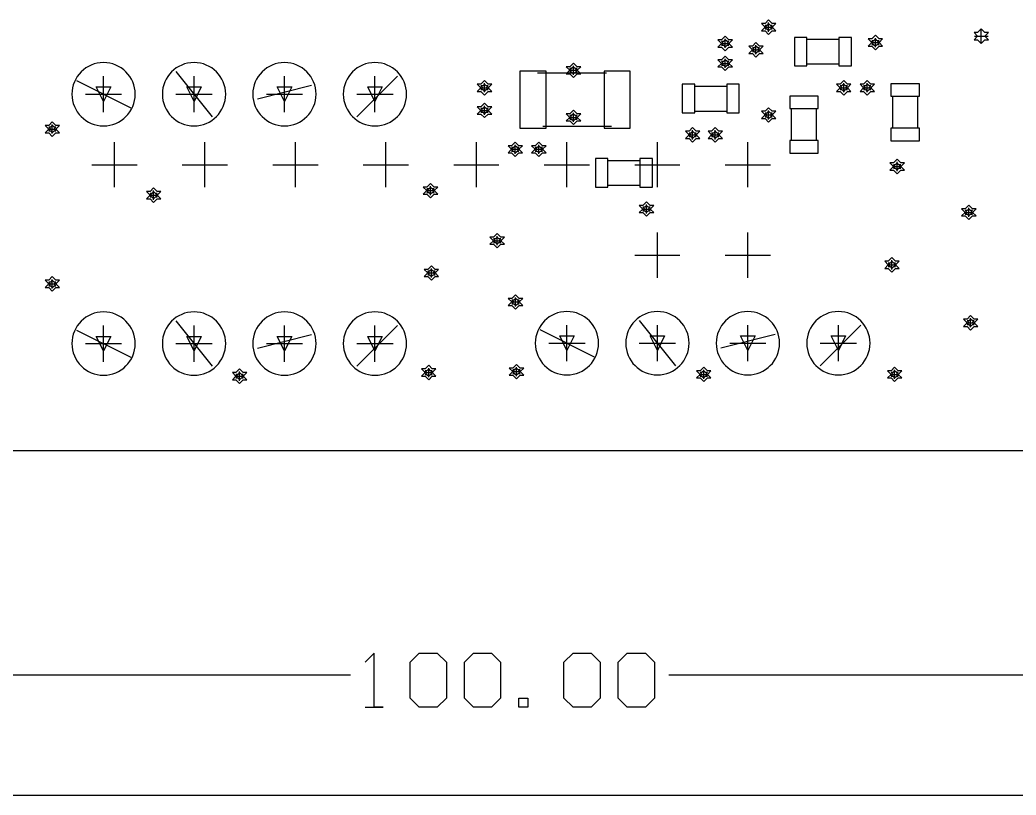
# Model space of a CAD drawing. Extents: x -1.38 to 3.87, y -2.67 to 0.8.
# Drawn here: x 0.526 to 1.627, y -2.629 to -1.772 of the extents above; entities that cross this region are included whole.
import ezdxf

# ---------------------------------------------------------------- set-up
doc = ezdxf.new("R2010")
doc.units = 0
doc.layers.get('0').update_dxf_attribs({"linetype": 'CONTINUOUS'})
for name, color, linetype in [('gd1', 1, 'CONTINUOUS'), ('gg1', 1, 'CONTINUOUS'), ('gm1', 6, 'CONTINUOUS'), ('gm8', 1, 'CONTINUOUS')]:
    doc.layers.add(name, color=color, linetype=linetype)

# ---------------------------------------------------------------- blocks, each defined once
blk = doc.blocks.new('D20')
blk.add_lwpolyline([(-0.01575, -0.0069), (0.01575, -0.0069), (0.01575, 0.0069), (-0.01575, 0.0069)], close=True)
blk = doc.blocks.new('D21')
blk.add_lwpolyline([(-0.0069, -0.01575), (0.0069, -0.01575), (0.0069, 0.01575), (-0.0069, 0.01575)], close=True)
blk = doc.blocks.new('D57')
blk.add_lwpolyline([(-0.0145, -0.0315), (0.0145, -0.0315), (0.0145, 0.0315), (-0.0145, 0.0315)], close=True)

msp = doc.modelspace()

# ---------------------------------------------------------------- linework, layer by layer
at = {"layer": 'gd1', "color": 1}
for points in [[(1.3537, -1.7883), (1.3577, -1.7843), (1.3617, -1.7843), (1.3577, -1.7803), (1.3617, -1.7763), (1.3577, -1.7763), (1.3537, -1.7723), (1.3497, -1.7763), (1.3457, -1.7763), (1.3497, -1.7803), (1.3457, -1.7843), (1.3497, -1.7843), (1.3537, -1.7883)], [(1.3537, -1.7843), (1.3557, -1.7823), (1.3577, -1.7823), (1.3557, -1.7803), (1.3577, -1.7783), (1.3557, -1.7783), (1.3537, -1.7763), (1.3517, -1.7783), (1.3497, -1.7783), (1.3517, -1.7803), (1.3497, -1.7823), (1.3517, -1.7823), (1.3537, -1.7843)], [(1.5887, -1.7983), (1.5927, -1.7943), (1.5967, -1.7943), (1.5927, -1.7903), (1.5967, -1.7863), (1.5927, -1.7863), (1.5887, -1.7823), (1.5847, -1.7863), (1.5807, -1.7863), (1.5847, -1.7903), (1.5807, -1.7943), (1.5847, -1.7943), (1.5887, -1.7983)], [(1.3057, -1.8063), (1.3097, -1.8023), (1.3137, -1.8023), (1.3097, -1.7983), (1.3137, -1.7943), (1.3097, -1.7943), (1.3057, -1.7903), (1.3017, -1.7943), (1.2977, -1.7943), (1.3017, -1.7983), (1.2977, -1.8023), (1.3017, -1.8023), (1.3057, -1.8063)], [(1.3057, -1.8023), (1.3077, -1.8003), (1.3097, -1.8003), (1.3077, -1.7983), (1.3097, -1.7963), (1.3077, -1.7963), (1.3057, -1.7943), (1.3037, -1.7963), (1.3017, -1.7963), (1.3037, -1.7983), (1.3017, -1.8003), (1.3037, -1.8003), (1.3057, -1.8023)], [(1.4717, -1.8053), (1.4757, -1.8013), (1.4797, -1.8013), (1.4757, -1.7973), (1.4797, -1.7933), (1.4757, -1.7933), (1.4717, -1.7893), (1.4677, -1.7933), (1.4637, -1.7933), (1.4677, -1.7973), (1.4637, -1.8013), (1.4677, -1.8013), (1.4717, -1.8053)], [(1.4717, -1.8013), (1.4737, -1.7993), (1.4757, -1.7993), (1.4737, -1.7973), (1.4757, -1.7953), (1.4737, -1.7953), (1.4717, -1.7933), (1.4697, -1.7953), (1.4677, -1.7953), (1.4697, -1.7973), (1.4677, -1.7993), (1.4697, -1.7993), (1.4717, -1.8013)], [(1.3397, -1.8133), (1.3437, -1.8093), (1.3477, -1.8093), (1.3437, -1.8053), (1.3477, -1.8013), (1.3437, -1.8013), (1.3397, -1.7973), (1.3357, -1.8013), (1.3317, -1.8013), (1.3357, -1.8053), (1.3317, -1.8093), (1.3357, -1.8093), (1.3397, -1.8133)], [(1.3397, -1.8093), (1.3417, -1.8073), (1.3437, -1.8073), (1.3417, -1.8053), (1.3437, -1.8033), (1.3417, -1.8033), (1.3397, -1.8013), (1.3377, -1.8033), (1.3357, -1.8033), (1.3377, -1.8053), (1.3357, -1.8073), (1.3377, -1.8073), (1.3397, -1.8093)], [(1.3057, -1.8283), (1.3097, -1.8243), (1.3137, -1.8243), (1.3097, -1.8203), (1.3137, -1.8163), (1.3097, -1.8163), (1.3057, -1.8123), (1.3017, -1.8163), (1.2977, -1.8163), (1.3017, -1.8203), (1.2977, -1.8243), (1.3017, -1.8243), (1.3057, -1.8283)], [(1.3057, -1.8243), (1.3077, -1.8223), (1.3097, -1.8223), (1.3077, -1.8203), (1.3097, -1.8183), (1.3077, -1.8183), (1.3057, -1.8163), (1.3037, -1.8183), (1.3017, -1.8183), (1.3037, -1.8203), (1.3017, -1.8223), (1.3037, -1.8223), (1.3057, -1.8243)], [(1.138, -1.836), (1.142, -1.832), (1.146, -1.832), (1.142, -1.828), (1.146, -1.824), (1.142, -1.824), (1.138, -1.82), (1.134, -1.824), (1.13, -1.824), (1.134, -1.828), (1.13, -1.832), (1.134, -1.832), (1.138, -1.836)], [(1.138, -1.832), (1.14, -1.83), (1.142, -1.83), (1.14, -1.828), (1.142, -1.826), (1.14, -1.826), (1.138, -1.824), (1.136, -1.826), (1.134, -1.826), (1.136, -1.828), (1.134, -1.83), (1.136, -1.83), (1.138, -1.832)], [(0.6186, -1.8624), (0.6106, -1.8464), (0.6266, -1.8464), (0.6186, -1.8624)], [(0.7186, -1.8624), (0.7106, -1.8464), (0.7266, -1.8464), (0.7186, -1.8624)], [(0.8186, -1.8624), (0.8106, -1.8464), (0.8266, -1.8464), (0.8186, -1.8624)], [(0.9186, -1.8624), (0.9106, -1.8464), (0.9266, -1.8464), (0.9186, -1.8624)], [(1.0397, -1.8553), (1.0437, -1.8513), (1.0477, -1.8513), (1.0437, -1.8473), (1.0477, -1.8433), (1.0437, -1.8433), (1.0397, -1.8393), (1.0357, -1.8433), (1.0317, -1.8433), (1.0357, -1.8473), (1.0317, -1.8513), (1.0357, -1.8513), (1.0397, -1.8553)], [(1.0397, -1.8513), (1.0417, -1.8493), (1.0437, -1.8493), (1.0417, -1.8473), (1.0437, -1.8453), (1.0417, -1.8453), (1.0397, -1.8433), (1.0377, -1.8453), (1.0357, -1.8453), (1.0377, -1.8473), (1.0357, -1.8493), (1.0377, -1.8493), (1.0397, -1.8513)], [(1.4367, -1.8553), (1.4407, -1.8513), (1.4447, -1.8513), (1.4407, -1.8473), (1.4447, -1.8433), (1.4407, -1.8433), (1.4367, -1.8393), (1.4327, -1.8433), (1.4287, -1.8433), (1.4327, -1.8473), (1.4287, -1.8513), (1.4327, -1.8513), (1.4367, -1.8553)], [(1.4367, -1.8513), (1.4387, -1.8493), (1.4407, -1.8493), (1.4387, -1.8473), (1.4407, -1.8453), (1.4387, -1.8453), (1.4367, -1.8433), (1.4347, -1.8453), (1.4327, -1.8453), (1.4347, -1.8473), (1.4327, -1.8493), (1.4347, -1.8493), (1.4367, -1.8513)], [(1.4627, -1.8553), (1.4667, -1.8513), (1.4707, -1.8513), (1.4667, -1.8473), (1.4707, -1.8433), (1.4667, -1.8433), (1.4627, -1.8393), (1.4587, -1.8433), (1.4547, -1.8433), (1.4587, -1.8473), (1.4547, -1.8513), (1.4587, -1.8513), (1.4627, -1.8553)], [(1.4627, -1.8513), (1.4647, -1.8493), (1.4667, -1.8493), (1.4647, -1.8473), (1.4667, -1.8453), (1.4647, -1.8453), (1.4627, -1.8433), (1.4607, -1.8453), (1.4587, -1.8453), (1.4607, -1.8473), (1.4587, -1.8493), (1.4607, -1.8493), (1.4627, -1.8513)], [(1.0397, -1.8803), (1.0437, -1.8763), (1.0477, -1.8763), (1.0437, -1.8723), (1.0477, -1.8683), (1.0437, -1.8683), (1.0397, -1.8643), (1.0357, -1.8683), (1.0317, -1.8683), (1.0357, -1.8723), (1.0317, -1.8763), (1.0357, -1.8763), (1.0397, -1.8803)], [(1.0397, -1.8763), (1.0417, -1.8743), (1.0437, -1.8743), (1.0417, -1.8723), (1.0437, -1.8703), (1.0417, -1.8703), (1.0397, -1.8683), (1.0377, -1.8703), (1.0357, -1.8703), (1.0377, -1.8723), (1.0357, -1.8743), (1.0377, -1.8743), (1.0397, -1.8763)], [(1.3537, -1.8853), (1.3577, -1.8813), (1.3617, -1.8813), (1.3577, -1.8773), (1.3617, -1.8733), (1.3577, -1.8733), (1.3537, -1.8693), (1.3497, -1.8733), (1.3457, -1.8733), (1.3497, -1.8773), (1.3457, -1.8813), (1.3497, -1.8813), (1.3537, -1.8853)], [(1.138, -1.888), (1.142, -1.884), (1.146, -1.884), (1.142, -1.88), (1.146, -1.876), (1.142, -1.876), (1.138, -1.872), (1.134, -1.876), (1.13, -1.876), (1.134, -1.88), (1.13, -1.884), (1.134, -1.884), (1.138, -1.888)], [(1.138, -1.884), (1.14, -1.882), (1.142, -1.882), (1.14, -1.88), (1.142, -1.878), (1.14, -1.878), (1.138, -1.876), (1.136, -1.878), (1.134, -1.878), (1.136, -1.88), (1.134, -1.882), (1.136, -1.882), (1.138, -1.884)], [(1.3537, -1.8813), (1.3557, -1.8793), (1.3577, -1.8793), (1.3557, -1.8773), (1.3577, -1.8753), (1.3557, -1.8753), (1.3537, -1.8733), (1.3517, -1.8753), (1.3497, -1.8753), (1.3517, -1.8773), (1.3497, -1.8793), (1.3517, -1.8793), (1.3537, -1.8813)], [(0.562, -1.901), (0.566, -1.897), (0.57, -1.897), (0.566, -1.893), (0.57, -1.889), (0.566, -1.889), (0.562, -1.885), (0.558, -1.889), (0.554, -1.889), (0.558, -1.893), (0.554, -1.897), (0.558, -1.897), (0.562, -1.901)], [(0.562, -1.897), (0.564, -1.895), (0.566, -1.895), (0.564, -1.893), (0.566, -1.891), (0.564, -1.891), (0.562, -1.889), (0.56, -1.891), (0.558, -1.891), (0.56, -1.893), (0.558, -1.895), (0.56, -1.895), (0.562, -1.897)], [(1.2697, -1.9073), (1.2737, -1.9033), (1.2777, -1.9033), (1.2737, -1.8993), (1.2777, -1.8953), (1.2737, -1.8953), (1.2697, -1.8913), (1.2657, -1.8953), (1.2617, -1.8953), (1.2657, -1.8993), (1.2617, -1.9033), (1.2657, -1.9033), (1.2697, -1.9073)], [(1.2947, -1.9073), (1.2987, -1.9033), (1.3027, -1.9033), (1.2987, -1.8993), (1.3027, -1.8953), (1.2987, -1.8953), (1.2947, -1.8913), (1.2907, -1.8953), (1.2867, -1.8953), (1.2907, -1.8993), (1.2867, -1.9033), (1.2907, -1.9033), (1.2947, -1.9073)], [(1.2697, -1.9033), (1.2717, -1.9013), (1.2737, -1.9013), (1.2717, -1.8993), (1.2737, -1.8973), (1.2717, -1.8973), (1.2697, -1.8953), (1.2677, -1.8973), (1.2657, -1.8973), (1.2677, -1.8993), (1.2657, -1.9013), (1.2677, -1.9013), (1.2697, -1.9033)], [(1.2947, -1.9033), (1.2967, -1.9013), (1.2987, -1.9013), (1.2967, -1.8993), (1.2987, -1.8973), (1.2967, -1.8973), (1.2947, -1.8953), (1.2927, -1.8973), (1.2907, -1.8973), (1.2927, -1.8993), (1.2907, -1.9013), (1.2927, -1.9013), (1.2947, -1.9033)], [(1.0737, -1.9233), (1.0777, -1.9193), (1.0817, -1.9193), (1.0777, -1.9153), (1.0817, -1.9113), (1.0777, -1.9113), (1.0737, -1.9073), (1.0697, -1.9113), (1.0657, -1.9113), (1.0697, -1.9153), (1.0657, -1.9193), (1.0697, -1.9193), (1.0737, -1.9233)], [(1.0737, -1.9193), (1.0757, -1.9173), (1.0777, -1.9173), (1.0757, -1.9153), (1.0777, -1.9133), (1.0757, -1.9133), (1.0737, -1.9113), (1.0717, -1.9133), (1.0697, -1.9133), (1.0717, -1.9153), (1.0697, -1.9173), (1.0717, -1.9173), (1.0737, -1.9193)], [(1.0997, -1.9233), (1.1037, -1.9193), (1.1077, -1.9193), (1.1037, -1.9153), (1.1077, -1.9113), (1.1037, -1.9113), (1.0997, -1.9073), (1.0957, -1.9113), (1.0917, -1.9113), (1.0957, -1.9153), (1.0917, -1.9193), (1.0957, -1.9193), (1.0997, -1.9233)], [(1.0997, -1.9193), (1.1017, -1.9173), (1.1037, -1.9173), (1.1017, -1.9153), (1.1037, -1.9133), (1.1017, -1.9133), (1.0997, -1.9113), (1.0977, -1.9133), (1.0957, -1.9133), (1.0977, -1.9153), (1.0957, -1.9173), (1.0977, -1.9173), (1.0997, -1.9193)], [(1.4957, -1.9423), (1.4997, -1.9383), (1.5037, -1.9383), (1.4997, -1.9343), (1.5037, -1.9303), (1.4997, -1.9303), (1.4957, -1.9263), (1.4917, -1.9303), (1.4877, -1.9303), (1.4917, -1.9343), (1.4877, -1.9383), (1.4917, -1.9383), (1.4957, -1.9423)], [(1.4957, -1.9383), (1.4977, -1.9363), (1.4997, -1.9363), (1.4977, -1.9343), (1.4997, -1.9323), (1.4977, -1.9323), (1.4957, -1.9303), (1.4937, -1.9323), (1.4917, -1.9323), (1.4937, -1.9343), (1.4917, -1.9363), (1.4937, -1.9363), (1.4957, -1.9383)], [(0.674, -1.974), (0.678, -1.97), (0.682, -1.97), (0.678, -1.966), (0.682, -1.962), (0.678, -1.962), (0.674, -1.958), (0.67, -1.962), (0.666, -1.962), (0.67, -1.966), (0.666, -1.97), (0.67, -1.97), (0.674, -1.974)], [(0.98, -1.969), (0.984, -1.965), (0.988, -1.965), (0.984, -1.961), (0.988, -1.957), (0.984, -1.957), (0.98, -1.953), (0.976, -1.957), (0.972, -1.957), (0.976, -1.961), (0.972, -1.965), (0.976, -1.965), (0.98, -1.969)], [(0.98, -1.965), (0.982, -1.963), (0.984, -1.963), (0.982, -1.961), (0.984, -1.959), (0.982, -1.959), (0.98, -1.957), (0.978, -1.959), (0.976, -1.959), (0.978, -1.961), (0.976, -1.963), (0.978, -1.963), (0.98, -1.965)], [(0.674, -1.97), (0.676, -1.968), (0.678, -1.968), (0.676, -1.966), (0.678, -1.964), (0.676, -1.964), (0.674, -1.962), (0.672, -1.964), (0.67, -1.964), (0.672, -1.966), (0.67, -1.968), (0.672, -1.968), (0.674, -1.97)], [(1.2187, -1.9893), (1.2227, -1.9853), (1.2267, -1.9853), (1.2227, -1.9813), (1.2267, -1.9773), (1.2227, -1.9773), (1.2187, -1.9733), (1.2147, -1.9773), (1.2107, -1.9773), (1.2147, -1.9813), (1.2107, -1.9853), (1.2147, -1.9853), (1.2187, -1.9893)], [(1.2187, -1.9853), (1.2207, -1.9833), (1.2227, -1.9833), (1.2207, -1.9813), (1.2227, -1.9793), (1.2207, -1.9793), (1.2187, -1.9773), (1.2167, -1.9793), (1.2147, -1.9793), (1.2167, -1.9813), (1.2147, -1.9833), (1.2167, -1.9833), (1.2187, -1.9853)], [(1.575, -1.993), (1.579, -1.989), (1.583, -1.989), (1.579, -1.985), (1.583, -1.981), (1.579, -1.981), (1.575, -1.977), (1.571, -1.981), (1.567, -1.981), (1.571, -1.985), (1.567, -1.989), (1.571, -1.989), (1.575, -1.993)], [(1.575, -1.989), (1.577, -1.987), (1.579, -1.987), (1.577, -1.985), (1.579, -1.983), (1.577, -1.983), (1.575, -1.981), (1.573, -1.983), (1.571, -1.983), (1.573, -1.985), (1.571, -1.987), (1.573, -1.987), (1.575, -1.989)], [(1.0537, -2.0243), (1.0577, -2.0203), (1.0617, -2.0203), (1.0577, -2.0163), (1.0617, -2.0123), (1.0577, -2.0123), (1.0537, -2.0083), (1.0497, -2.0123), (1.0457, -2.0123), (1.0497, -2.0163), (1.0457, -2.0203), (1.0497, -2.0203), (1.0537, -2.0243)], [(1.0537, -2.0203), (1.0557, -2.0183), (1.0577, -2.0183), (1.0557, -2.0163), (1.0577, -2.0143), (1.0557, -2.0143), (1.0537, -2.0123), (1.0517, -2.0143), (1.0497, -2.0143), (1.0517, -2.0163), (1.0497, -2.0183), (1.0517, -2.0183), (1.0537, -2.0203)], [(1.49, -2.051), (1.494, -2.047), (1.498, -2.047), (1.494, -2.043), (1.498, -2.039), (1.494, -2.039), (1.49, -2.035), (1.486, -2.039), (1.482, -2.039), (1.486, -2.043), (1.482, -2.047), (1.486, -2.047), (1.49, -2.051)], [(0.981, -2.06), (0.985, -2.056), (0.989, -2.056), (0.985, -2.052), (0.989, -2.048), (0.985, -2.048), (0.981, -2.044), (0.977, -2.048), (0.973, -2.048), (0.977, -2.052), (0.973, -2.056), (0.977, -2.056), (0.981, -2.06)], [(1.49, -2.047), (1.492, -2.045), (1.494, -2.045), (1.492, -2.043), (1.494, -2.041), (1.492, -2.041), (1.49, -2.039), (1.488, -2.041), (1.486, -2.041), (1.488, -2.043), (1.486, -2.045), (1.488, -2.045), (1.49, -2.047)], [(0.562, -2.072), (0.566, -2.068), (0.57, -2.068), (0.566, -2.064), (0.57, -2.06), (0.566, -2.06), (0.562, -2.056), (0.558, -2.06), (0.554, -2.06), (0.558, -2.064), (0.554, -2.068), (0.558, -2.068), (0.562, -2.072)], [(0.981, -2.056), (0.983, -2.054), (0.985, -2.054), (0.983, -2.052), (0.985, -2.05), (0.983, -2.05), (0.981, -2.048), (0.979, -2.05), (0.977, -2.05), (0.979, -2.052), (0.977, -2.054), (0.979, -2.054), (0.981, -2.056)], [(0.562, -2.068), (0.564, -2.066), (0.566, -2.066), (0.564, -2.064), (0.566, -2.062), (0.564, -2.062), (0.562, -2.06), (0.56, -2.062), (0.558, -2.062), (0.56, -2.064), (0.558, -2.066), (0.56, -2.066), (0.562, -2.068)], [(1.074, -2.092), (1.078, -2.088), (1.082, -2.088), (1.078, -2.084), (1.082, -2.08), (1.078, -2.08), (1.074, -2.076), (1.07, -2.08), (1.066, -2.08), (1.07, -2.084), (1.066, -2.088), (1.07, -2.088), (1.074, -2.092)], [(1.074, -2.088), (1.076, -2.086), (1.078, -2.086), (1.076, -2.084), (1.078, -2.082), (1.076, -2.082), (1.074, -2.08), (1.072, -2.082), (1.07, -2.082), (1.072, -2.084), (1.07, -2.086), (1.072, -2.086), (1.074, -2.088)], [(1.577, -2.115), (1.581, -2.111), (1.585, -2.111), (1.581, -2.107), (1.585, -2.103), (1.581, -2.103), (1.577, -2.099), (1.573, -2.103), (1.569, -2.103), (1.573, -2.107), (1.569, -2.111), (1.573, -2.111), (1.577, -2.115)], [(1.577, -2.111), (1.579, -2.109), (1.581, -2.109), (1.579, -2.107), (1.581, -2.105), (1.579, -2.105), (1.577, -2.103), (1.575, -2.105), (1.573, -2.105), (1.575, -2.107), (1.573, -2.109), (1.575, -2.109), (1.577, -2.111)], [(0.6186, -2.138), (0.6106, -2.122), (0.6266, -2.122), (0.6186, -2.138)], [(0.7186, -2.138), (0.7106, -2.122), (0.7266, -2.122), (0.7186, -2.138)], [(0.8186, -2.138), (0.8106, -2.122), (0.8266, -2.122), (0.8186, -2.138)], [(0.9186, -2.138), (0.9106, -2.122), (0.9266, -2.122), (0.9186, -2.138)], [(1.1308, -2.1376), (1.1228, -2.1216), (1.1388, -2.1216), (1.1308, -2.1376)], [(1.2308, -2.1376), (1.2228, -2.1216), (1.2388, -2.1216), (1.2308, -2.1376)], [(1.3308, -2.1376), (1.3228, -2.1216), (1.3388, -2.1216), (1.3308, -2.1376)], [(1.4308, -2.1376), (1.4228, -2.1216), (1.4388, -2.1216), (1.4308, -2.1376)], [(0.978, -2.17), (0.982, -2.166), (0.986, -2.166), (0.982, -2.162), (0.986, -2.158), (0.982, -2.158), (0.978, -2.154), (0.974, -2.158), (0.97, -2.158), (0.974, -2.162), (0.97, -2.166), (0.974, -2.166), (0.978, -2.17)], [(1.075, -2.169), (1.079, -2.165), (1.083, -2.165), (1.079, -2.161), (1.083, -2.157), (1.079, -2.157), (1.075, -2.153), (1.071, -2.157), (1.067, -2.157), (1.071, -2.161), (1.067, -2.165), (1.071, -2.165), (1.075, -2.169)], [(1.075, -2.165), (1.077, -2.163), (1.079, -2.163), (1.077, -2.161), (1.079, -2.159), (1.077, -2.159), (1.075, -2.157), (1.073, -2.159), (1.071, -2.159), (1.073, -2.161), (1.071, -2.163), (1.073, -2.163), (1.075, -2.165)], [(1.282, -2.172), (1.286, -2.168), (1.29, -2.168), (1.286, -2.164), (1.29, -2.16), (1.286, -2.16), (1.282, -2.156), (1.278, -2.16), (1.274, -2.16), (1.278, -2.164), (1.274, -2.168), (1.278, -2.168), (1.282, -2.172)], [(1.493, -2.172), (1.497, -2.168), (1.501, -2.168), (1.497, -2.164), (1.501, -2.16), (1.497, -2.16), (1.493, -2.156), (1.489, -2.16), (1.485, -2.16), (1.489, -2.164), (1.485, -2.168), (1.489, -2.168), (1.493, -2.172)], [(0.769, -2.174), (0.773, -2.17), (0.777, -2.17), (0.773, -2.166), (0.777, -2.162), (0.773, -2.162), (0.769, -2.158), (0.765, -2.162), (0.761, -2.162), (0.765, -2.166), (0.761, -2.17), (0.765, -2.17), (0.769, -2.174)], [(0.769, -2.17), (0.771, -2.168), (0.773, -2.168), (0.771, -2.166), (0.773, -2.164), (0.771, -2.164), (0.769, -2.162), (0.767, -2.164), (0.765, -2.164), (0.767, -2.166), (0.765, -2.168), (0.767, -2.168), (0.769, -2.17)], [(0.978, -2.166), (0.98, -2.164), (0.982, -2.164), (0.98, -2.162), (0.982, -2.16), (0.98, -2.16), (0.978, -2.158), (0.976, -2.16), (0.974, -2.16), (0.976, -2.162), (0.974, -2.164), (0.976, -2.164), (0.978, -2.166)], [(1.282, -2.168), (1.284, -2.166), (1.286, -2.166), (1.284, -2.164), (1.286, -2.162), (1.284, -2.162), (1.282, -2.16), (1.28, -2.162), (1.278, -2.162), (1.28, -2.164), (1.278, -2.166), (1.28, -2.166), (1.282, -2.168)], [(1.493, -2.168), (1.495, -2.166), (1.497, -2.166), (1.495, -2.164), (1.497, -2.162), (1.495, -2.162), (1.493, -2.16), (1.491, -2.162), (1.489, -2.162), (1.491, -2.164), (1.489, -2.166), (1.491, -2.166), (1.493, -2.168)]]:
    msp.add_lwpolyline(points, dxfattribs=at)
at = {"layer": 'gg1', "color": 1}
for points in [[(1.3487, -1.7803), (1.3587, -1.7803)], [(1.3537, -1.7853), (1.3537, -1.7753)], [(1.5887, -1.7978), (1.5887, -1.7828)], [(1.3057, -1.8033), (1.3057, -1.7933)], [(1.4717, -1.8023), (1.4717, -1.7923)], [(1.5812, -1.7903), (1.5962, -1.7903)], [(1.3007, -1.7983), (1.3107, -1.7983)], [(1.3347, -1.8053), (1.3447, -1.8053)], [(1.3397, -1.8103), (1.3397, -1.8003)], [(1.4667, -1.7973), (1.4767, -1.7973)], [(1.3057, -1.8253), (1.3057, -1.8153)], [(1.138, -1.833), (1.138, -1.823)], [(1.3007, -1.8203), (1.3107, -1.8203)], [(0.6186, -1.8744), (0.6186, -1.8344)], [(0.7186, -1.8744), (0.7186, -1.8344)], [(0.8186, -1.8744), (0.8186, -1.8344)], [(0.9186, -1.8744), (0.9186, -1.8344)], [(1.133, -1.828), (1.143, -1.828)], [(1.0347, -1.8473), (1.0447, -1.8473)], [(1.0397, -1.8523), (1.0397, -1.8423)], [(1.4317, -1.8473), (1.4417, -1.8473)], [(1.4367, -1.8523), (1.4367, -1.8423)], [(1.4577, -1.8473), (1.4677, -1.8473)], [(1.4627, -1.8523), (1.4627, -1.8423)], [(0.5986, -1.8544), (0.6386, -1.8544)], [(0.6986, -1.8544), (0.7386, -1.8544)], [(0.7986, -1.8544), (0.8386, -1.8544)], [(0.8986, -1.8544), (0.9386, -1.8544)], [(1.0397, -1.8773), (1.0397, -1.8673)], [(1.0347, -1.8723), (1.0447, -1.8723)], [(1.133, -1.88), (1.143, -1.88)], [(1.138, -1.885), (1.138, -1.875)], [(1.3487, -1.8773), (1.3587, -1.8773)], [(1.3537, -1.8823), (1.3537, -1.8723)], [(0.557, -1.893), (0.567, -1.893)], [(0.562, -1.898), (0.562, -1.888)], [(1.2647, -1.8993), (1.2747, -1.8993)], [(1.2697, -1.9043), (1.2697, -1.8943)], [(1.2897, -1.8993), (1.2997, -1.8993)], [(1.2947, -1.9043), (1.2947, -1.8943)], [(1.0687, -1.9153), (1.0787, -1.9153)], [(1.0737, -1.9203), (1.0737, -1.9103)], [(1.0947, -1.9153), (1.1047, -1.9153)], [(1.0997, -1.9203), (1.0997, -1.9103)], [(1.4907, -1.9343), (1.5007, -1.9343)], [(1.4957, -1.9393), (1.4957, -1.9293)], [(0.98, -1.966), (0.98, -1.956)], [(0.669, -1.966), (0.679, -1.966)], [(0.674, -1.971), (0.674, -1.961)], [(0.975, -1.961), (0.985, -1.961)], [(1.2137, -1.9813), (1.2237, -1.9813)], [(1.2187, -1.9863), (1.2187, -1.9763)], [(1.575, -1.99), (1.575, -1.98)], [(1.57, -1.985), (1.58, -1.985)], [(1.0537, -2.0213), (1.0537, -2.0113)], [(1.0487, -2.0163), (1.0587, -2.0163)], [(0.981, -2.057), (0.981, -2.047)], [(1.485, -2.043), (1.495, -2.043)], [(1.49, -2.048), (1.49, -2.038)], [(0.976, -2.052), (0.986, -2.052)], [(0.557, -2.064), (0.567, -2.064)], [(0.562, -2.069), (0.562, -2.059)], [(1.074, -2.089), (1.074, -2.079)], [(1.069, -2.084), (1.079, -2.084)], [(1.577, -2.112), (1.577, -2.102)], [(0.6186, -2.15), (0.6186, -2.11)], [(0.7186, -2.15), (0.7186, -2.11)], [(0.8186, -2.15), (0.8186, -2.11)], [(0.9186, -2.15), (0.9186, -2.11)], [(1.1308, -2.1496), (1.1308, -2.1096)], [(1.2308, -2.1496), (1.2308, -2.1096)], [(1.3308, -2.1496), (1.3308, -2.1096)], [(1.4308, -2.1496), (1.4308, -2.1096)], [(1.572, -2.107), (1.582, -2.107)], [(0.5986, -2.13), (0.6386, -2.13)], [(0.6986, -2.13), (0.7386, -2.13)], [(0.7986, -2.13), (0.8386, -2.13)], [(0.8986, -2.13), (0.9386, -2.13)], [(1.1108, -2.1296), (1.1508, -2.1296)], [(1.2108, -2.1296), (1.2508, -2.1296)], [(1.3108, -2.1296), (1.3508, -2.1296)], [(1.4108, -2.1296), (1.4508, -2.1296)], [(0.978, -2.167), (0.978, -2.157)], [(1.075, -2.166), (1.075, -2.156)], [(0.764, -2.166), (0.774, -2.166)], [(0.769, -2.171), (0.769, -2.161)], [(0.973, -2.162), (0.983, -2.162)], [(1.07, -2.161), (1.08, -2.161)], [(1.277, -2.164), (1.287, -2.164)], [(1.282, -2.169), (1.282, -2.159)], [(1.488, -2.164), (1.498, -2.164)], [(1.493, -2.169), (1.493, -2.159)]]:
    msp.add_lwpolyline(points, dxfattribs=at)
at = {"layer": 'gm1', "color": 6}
msp.add_lwpolyline([(-0.885, -2.248), (3.2489, -2.248)], dxfattribs=at)
at = {"layer": 'gm8', "color": 1}
for points in [[(1.396, -1.7935), (1.4315, -1.7935)], [(1.396, -1.821), (1.4315, -1.821)], [(0.6986, -1.8294), (0.7386, -1.8794)], [(0.8986, -1.8794), (0.9436, -1.8344)], [(1.0984, -1.8307), (1.1744, -1.8307)], [(0.5886, -1.8394), (0.6486, -1.8694)], [(0.7886, -1.8594), (0.8486, -1.8444)], [(1.272, -1.8455), (1.3075, -1.8455)], [(1.491, -1.892), (1.491, -1.8565)], [(1.5185, -1.892), (1.5185, -1.8565)], [(1.379, -1.9057), (1.379, -1.8703)], [(1.4065, -1.9057), (1.4065, -1.8703)], [(1.272, -1.873), (1.3075, -1.873)], [(1.1041, -1.8898), (1.1801, -1.8898)], [(0.6307, -1.9573), (0.6307, -1.9073)], [(0.7307, -1.9573), (0.7307, -1.9073)], [(0.8307, -1.9573), (0.8307, -1.9073)], [(0.9307, -1.9573), (0.9307, -1.9073)], [(1.0307, -1.9573), (1.0307, -1.9073)], [(1.1307, -1.9573), (1.1307, -1.9073)], [(1.2307, -1.9573), (1.2307, -1.9073)], [(1.3307, -1.9573), (1.3307, -1.9073)], [(0.6057, -1.9323), (0.6557, -1.9323)], [(0.7057, -1.9323), (0.7557, -1.9323)], [(0.8057, -1.9323), (0.8557, -1.9323)], [(0.9057, -1.9323), (0.9557, -1.9323)], [(1.0057, -1.9323), (1.0557, -1.9323)], [(1.1057, -1.9323), (1.1557, -1.9323)], [(1.176, -1.9275), (1.2115, -1.9275)], [(1.2057, -1.9323), (1.2557, -1.9323)], [(1.3057, -1.9323), (1.3557, -1.9323)], [(1.176, -1.955), (1.2115, -1.955)], [(1.2307, -2.0573), (1.2307, -2.0073)], [(1.3307, -2.0573), (1.3307, -2.0073)], [(1.2057, -2.0323), (1.2557, -2.0323)], [(1.3057, -2.0323), (1.3557, -2.0323)], [(0.6986, -2.105), (0.7386, -2.155)], [(0.8986, -2.155), (0.9436, -2.11)], [(1.2108, -2.1046), (1.2508, -2.1546)], [(1.4108, -2.1546), (1.4558, -2.1096)], [(0.5886, -2.115), (0.6486, -2.145)], [(0.7886, -2.135), (0.8486, -2.12)], [(1.1008, -2.1146), (1.1608, -2.1446)], [(1.3008, -2.1346), (1.3608, -2.1196)], [(0.9076, -2.532), (0.9275, -2.532), (0.9176, -2.532), (0.9176, -2.472), (0.9076, -2.482)], [(0.9575, -2.482), (0.9675, -2.472), (0.9875, -2.472), (0.9975, -2.482), (0.9975, -2.522), (0.9875, -2.532), (0.9675, -2.532), (0.9575, -2.522), (0.9575, -2.482)], [(1.0175, -2.482), (1.0275, -2.472), (1.0475, -2.472), (1.0575, -2.482), (1.0575, -2.522), (1.0475, -2.532), (1.0275, -2.532), (1.0175, -2.522), (1.0175, -2.482)], [(1.1275, -2.482), (1.1375, -2.472), (1.1575, -2.472), (1.1675, -2.482), (1.1675, -2.522), (1.1575, -2.532), (1.1375, -2.532), (1.1275, -2.522), (1.1275, -2.482)], [(1.1875, -2.482), (1.1975, -2.472), (1.2175, -2.472), (1.2275, -2.482), (1.2275, -2.522), (1.2175, -2.532), (1.1975, -2.532), (1.1875, -2.522), (1.1875, -2.482)], [(-0.885, -2.496), (0.8916, -2.496)], [(1.2435, -2.496), (3.052, -2.496)], [(1.0775, -2.532), (1.0775, -2.522), (1.0875, -2.522), (1.0875, -2.532), (1.0775, -2.532)], [(-0.886, -2.629), (1.181, -2.629), (3.248, -2.629)]]:
    msp.add_lwpolyline(points, dxfattribs=at)
for points in [[(0.6536, -1.8544), (0.6536, -1.8544), (0.6536, -1.8544, 1), (0.5836, -1.8544), (0.5836, -1.8544), (0.5836, -1.8544, 1), (0.6536, -1.8544), (0.6536, -1.8544)], [(0.7536, -1.8544), (0.7536, -1.8544), (0.7536, -1.8544, 1), (0.6836, -1.8544), (0.6836, -1.8544), (0.6836, -1.8544, 1), (0.7536, -1.8544), (0.7536, -1.8544)], [(0.8536, -1.8544), (0.8536, -1.8544), (0.8536, -1.8544, 1), (0.7836, -1.8544), (0.7836, -1.8544), (0.7836, -1.8544, 1), (0.8536, -1.8544), (0.8536, -1.8544)], [(0.9536, -1.8544), (0.9536, -1.8544), (0.9536, -1.8544, 1), (0.8836, -1.8544), (0.8836, -1.8544), (0.8836, -1.8544, 1), (0.9536, -1.8544), (0.9536, -1.8544)], [(0.6536, -2.13), (0.6536, -2.13), (0.6536, -2.13, 1), (0.5836, -2.13), (0.5836, -2.13), (0.5836, -2.13, 1), (0.6536, -2.13), (0.6536, -2.13)], [(0.7536, -2.13), (0.7536, -2.13), (0.7536, -2.13, 1), (0.6836, -2.13), (0.6836, -2.13), (0.6836, -2.13, 1), (0.7536, -2.13), (0.7536, -2.13)], [(0.8536, -2.13), (0.8536, -2.13), (0.8536, -2.13, 1), (0.7836, -2.13), (0.7836, -2.13), (0.7836, -2.13, 1), (0.8536, -2.13), (0.8536, -2.13)], [(0.9536, -2.13), (0.9536, -2.13), (0.9536, -2.13, 1), (0.8836, -2.13), (0.8836, -2.13), (0.8836, -2.13, 1), (0.9536, -2.13), (0.9536, -2.13)], [(1.1658, -2.1296), (1.1658, -2.1296), (1.1658, -2.1296, 1), (1.0958, -2.1296), (1.0958, -2.1296), (1.0958, -2.1296, 1), (1.1658, -2.1296), (1.1658, -2.1296)], [(1.2658, -2.1296), (1.2658, -2.1296), (1.2658, -2.1296, 1), (1.1958, -2.1296), (1.1958, -2.1296), (1.1958, -2.1296, 1), (1.2658, -2.1296), (1.2658, -2.1296)], [(1.3658, -2.1296), (1.3658, -2.1296), (1.3658, -2.1296, 1), (1.2958, -2.1296), (1.2958, -2.1296), (1.2958, -2.1296, 1), (1.3658, -2.1296), (1.3658, -2.1296)], [(1.4658, -2.1296), (1.4658, -2.1296), (1.4658, -2.1296, 1), (1.3958, -2.1296), (1.3958, -2.1296), (1.3958, -2.1296, 1), (1.4658, -2.1296), (1.4658, -2.1296)]]:
    msp.add_lwpolyline(points, format="xyb", dxfattribs=at)

# ---------------------------------------------------------------- block references
at = {"layer": 'gm8'}
for name, p in [('D21', (1.3891, -1.8073)), ('D21', (1.4383, -1.8073)), ('D57', (1.0933, -1.8603)), ('D57', (1.1863, -1.8603)), ('D21', (1.2651, -1.8592)), ('D21', (1.3143, -1.8592)), ('D20', (1.5047, -1.8497)), ('D20', (1.3928, -1.8634)), ('D20', (1.5047, -1.8989)), ('D20', (1.3928, -1.9126)), ('D21', (1.1692, -1.9413)), ('D21', (1.2184, -1.9413))]:
    msp.add_blockref(name, p, dxfattribs=at)

doc.saveas('drawing.dxf')
